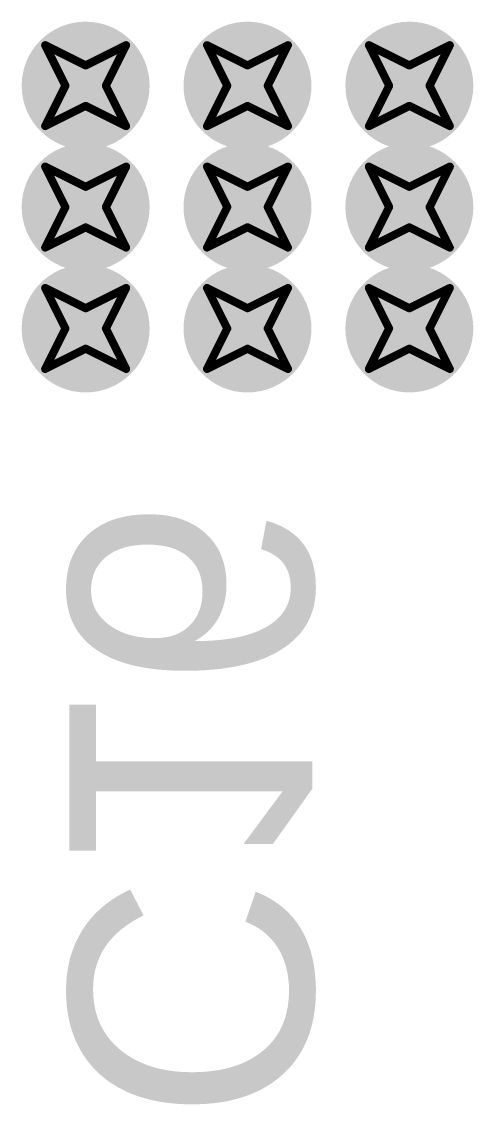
# Model space of a CAD drawing. Header units: inches. Extents: x -11 to 1110, y -7 to 455.
# Drawn here: x 625.02 to 627.86, y 5.04 to 11.83 of the extents above; entities that cross this region are included whole.
import ezdxf

# ---------------------------------------------------------------- set-up
doc = ezdxf.new("R2010")
doc.units = ezdxf.units.IN
for name, color, linetype in [('Bottom Layer', 5, 'Continuous'), ('Bottom Overlay', 54, 'Continuous'), ('Bottom Solder', 6, 'Continuous'), ('Drill Drawing', 1, 'Continuous'), ('Top Layer', 1, 'Continuous'), ('Top Solder', 216, 'Continuous'), ('Via Holes', 16, 'Continuous')]:
    doc.layers.add(name, color=color, linetype=linetype)
doc.styles.add('Arial', font='', dxfattribs={"height": 0.2})
doc.styles.get('Arial').set_extended_font_data('Arial')

msp = doc.modelspace()

# ---------------------------------------------------------------- hatches: boundary and pattern name
at = {"layer": 'Bottom Layer'}
h = msp.add_hatch(color=5, dxfattribs=at)
edge = h.paths.add_edge_path()
edge.add_arc((625.4242, 11.43), 0.3, 0, 360)
h = msp.add_hatch(color=5, dxfattribs=at)
edge = h.paths.add_edge_path()
edge.add_arc((626.4402, 11.43), 0.3, 0, 360)
h = msp.add_hatch(color=5, dxfattribs=at)
edge = h.paths.add_edge_path()
edge.add_arc((627.4562, 11.43), 0.3, 0, 360)
h = msp.add_hatch(color=5, dxfattribs=at)
edge = h.paths.add_edge_path()
edge.add_arc((625.4242, 10.668), 0.3, 0, 360)
h = msp.add_hatch(color=5, dxfattribs=at)
edge = h.paths.add_edge_path()
edge.add_arc((626.4402, 10.668), 0.3, 0, 360)
h = msp.add_hatch(color=5, dxfattribs=at)
edge = h.paths.add_edge_path()
edge.add_arc((627.4562, 10.668), 0.3, 0, 360)
h = msp.add_hatch(color=5, dxfattribs=at)
edge = h.paths.add_edge_path()
edge.add_arc((625.4242, 9.906), 0.3, 0, 360)
h = msp.add_hatch(color=5, dxfattribs=at)
edge = h.paths.add_edge_path()
edge.add_arc((626.4402, 9.906), 0.3, 0, 360)
h = msp.add_hatch(color=5, dxfattribs=at)
edge = h.paths.add_edge_path()
edge.add_arc((627.4562, 9.906), 0.3, 0, 360)
at = {"layer": 'Bottom Solder'}
h = msp.add_hatch(color=6, dxfattribs=at)
edge = h.paths.add_edge_path()
edge.add_arc((625.4242, 11.43), 0.4016, 0, 360)
h = msp.add_hatch(color=6, dxfattribs=at)
edge = h.paths.add_edge_path()
edge.add_arc((626.4402, 11.43), 0.4016, 0, 360)
h = msp.add_hatch(color=6, dxfattribs=at)
edge = h.paths.add_edge_path()
edge.add_arc((627.4562, 11.43), 0.4016, 0, 360)
h = msp.add_hatch(color=6, dxfattribs=at)
edge = h.paths.add_edge_path()
edge.add_arc((625.4242, 10.668), 0.4016, 0, 360)
h = msp.add_hatch(color=6, dxfattribs=at)
edge = h.paths.add_edge_path()
edge.add_arc((626.4402, 10.668), 0.4016, 0, 360)
h = msp.add_hatch(color=6, dxfattribs=at)
edge = h.paths.add_edge_path()
edge.add_arc((627.4562, 10.668), 0.4016, 0, 360)
h = msp.add_hatch(color=6, dxfattribs=at)
edge = h.paths.add_edge_path()
edge.add_arc((625.4242, 9.906), 0.4016, 0, 360)
h = msp.add_hatch(color=6, dxfattribs=at)
edge = h.paths.add_edge_path()
edge.add_arc((626.4402, 9.906), 0.4016, 0, 360)
h = msp.add_hatch(color=6, dxfattribs=at)
edge = h.paths.add_edge_path()
edge.add_arc((627.4562, 9.906), 0.4016, 0, 360)
at = {"layer": 'Top Layer'}
h = msp.add_hatch(color=1, dxfattribs=at)
edge = h.paths.add_edge_path()
edge.add_arc((625.4242, 11.43), 0.3, 0, 360)
h = msp.add_hatch(color=1, dxfattribs=at)
edge = h.paths.add_edge_path()
edge.add_arc((626.4402, 11.43), 0.3, 0, 360)
h = msp.add_hatch(color=1, dxfattribs=at)
edge = h.paths.add_edge_path()
edge.add_arc((627.4562, 11.43), 0.3, 0, 360)
h = msp.add_hatch(color=1, dxfattribs=at)
edge = h.paths.add_edge_path()
edge.add_arc((625.4242, 10.668), 0.3, 0, 360)
h = msp.add_hatch(color=1, dxfattribs=at)
edge = h.paths.add_edge_path()
edge.add_arc((626.4402, 10.668), 0.3, 0, 360)
h = msp.add_hatch(color=1, dxfattribs=at)
edge = h.paths.add_edge_path()
edge.add_arc((627.4562, 10.668), 0.3, 0, 360)
h = msp.add_hatch(color=1, dxfattribs=at)
edge = h.paths.add_edge_path()
edge.add_arc((625.4242, 9.906), 0.3, 0, 360)
h = msp.add_hatch(color=1, dxfattribs=at)
edge = h.paths.add_edge_path()
edge.add_arc((626.4402, 9.906), 0.3, 0, 360)
h = msp.add_hatch(color=1, dxfattribs=at)
edge = h.paths.add_edge_path()
edge.add_arc((627.4562, 9.906), 0.3, 0, 360)
at = {"layer": 'Top Solder'}
h = msp.add_hatch(color=216, dxfattribs=at)
edge = h.paths.add_edge_path()
edge.add_arc((625.4242, 11.43), 0.4016, 0, 360)
h = msp.add_hatch(color=216, dxfattribs=at)
edge = h.paths.add_edge_path()
edge.add_arc((626.4402, 11.43), 0.4016, 0, 360)
h = msp.add_hatch(color=216, dxfattribs=at)
edge = h.paths.add_edge_path()
edge.add_arc((627.4562, 11.43), 0.4016, 0, 360)
h = msp.add_hatch(color=216, dxfattribs=at)
edge = h.paths.add_edge_path()
edge.add_arc((625.4242, 10.668), 0.4016, 0, 360)
h = msp.add_hatch(color=216, dxfattribs=at)
edge = h.paths.add_edge_path()
edge.add_arc((626.4402, 10.668), 0.4016, 0, 360)
h = msp.add_hatch(color=216, dxfattribs=at)
edge = h.paths.add_edge_path()
edge.add_arc((627.4562, 10.668), 0.4016, 0, 360)
h = msp.add_hatch(color=216, dxfattribs=at)
edge = h.paths.add_edge_path()
edge.add_arc((625.4242, 9.906), 0.4016, 0, 360)
h = msp.add_hatch(color=216, dxfattribs=at)
edge = h.paths.add_edge_path()
edge.add_arc((626.4402, 9.906), 0.4016, 0, 360)
h = msp.add_hatch(color=216, dxfattribs=at)
edge = h.paths.add_edge_path()
edge.add_arc((627.4562, 9.906), 0.4016, 0, 360)
at = {"layer": 'Via Holes'}
h = msp.add_hatch(color=7, dxfattribs=at)
edge = h.paths.add_edge_path()
edge.add_arc((625.4242, 11.43), 0.15, 0, 360)
h = msp.add_hatch(color=7, dxfattribs=at)
edge = h.paths.add_edge_path()
edge.add_arc((626.4402, 11.43), 0.15, 0, 360)
h = msp.add_hatch(color=7, dxfattribs=at)
edge = h.paths.add_edge_path()
edge.add_arc((627.4562, 11.43), 0.15, 0, 360)
h = msp.add_hatch(color=7, dxfattribs=at)
edge = h.paths.add_edge_path()
edge.add_arc((625.4242, 10.668), 0.15, 0, 360)
h = msp.add_hatch(color=7, dxfattribs=at)
edge = h.paths.add_edge_path()
edge.add_arc((626.4402, 10.668), 0.15, 0, 360)
h = msp.add_hatch(color=7, dxfattribs=at)
edge = h.paths.add_edge_path()
edge.add_arc((627.4562, 10.668), 0.15, 0, 360)
h = msp.add_hatch(color=7, dxfattribs=at)
edge = h.paths.add_edge_path()
edge.add_arc((625.4242, 9.906), 0.15, 0, 360)
h = msp.add_hatch(color=7, dxfattribs=at)
edge = h.paths.add_edge_path()
edge.add_arc((626.4402, 9.906), 0.15, 0, 360)
h = msp.add_hatch(color=7, dxfattribs=at)
edge = h.paths.add_edge_path()
edge.add_arc((627.4562, 9.906), 0.15, 0, 360)

# ---------------------------------------------------------------- linework, layer by layer
at = {"layer": 'Drill Drawing'}
for points in [[(625.1702, 11.684, 0.0508, 0.0508, 0), (625.4242, 11.557, 0.0508, 0.0508, 0)], [(625.1702, 11.684, 0.0508, 0.0508, 0), (625.2972, 11.43, 0.0508, 0.0508, 0)], [(625.4242, 11.557, 0.0508, 0.0508, 0), (625.6782, 11.684, 0.0508, 0.0508, 0)], [(625.5512, 11.43, 0.0508, 0.0508, 0), (625.6782, 11.684, 0.0508, 0.0508, 0)], [(626.1862, 11.684, 0.0508, 0.0508, 0), (626.4402, 11.557, 0.0508, 0.0508, 0)], [(626.1862, 11.684, 0.0508, 0.0508, 0), (626.3132, 11.43, 0.0508, 0.0508, 0)], [(626.4402, 11.557, 0.0508, 0.0508, 0), (626.6942, 11.684, 0.0508, 0.0508, 0)], [(626.5672, 11.43, 0.0508, 0.0508, 0), (626.6942, 11.684, 0.0508, 0.0508, 0)], [(627.2022, 11.684, 0.0508, 0.0508, 0), (627.4562, 11.557, 0.0508, 0.0508, 0)], [(627.2022, 11.684, 0.0508, 0.0508, 0), (627.3292, 11.43, 0.0508, 0.0508, 0)], [(627.4562, 11.557, 0.0508, 0.0508, 0), (627.7102, 11.684, 0.0508, 0.0508, 0)], [(627.5832, 11.43, 0.0508, 0.0508, 0), (627.7102, 11.684, 0.0508, 0.0508, 0)], [(625.1702, 11.176, 0.0508, 0.0508, 0), (625.2972, 11.43, 0.0508, 0.0508, 0)], [(625.5512, 11.43, 0.0508, 0.0508, 0), (625.6782, 11.176, 0.0508, 0.0508, 0)], [(626.1862, 11.176, 0.0508, 0.0508, 0), (626.3132, 11.43, 0.0508, 0.0508, 0)], [(626.5672, 11.43, 0.0508, 0.0508, 0), (626.6942, 11.176, 0.0508, 0.0508, 0)], [(627.2022, 11.176, 0.0508, 0.0508, 0), (627.3292, 11.43, 0.0508, 0.0508, 0)], [(627.5832, 11.43, 0.0508, 0.0508, 0), (627.7102, 11.176, 0.0508, 0.0508, 0)], [(625.1702, 11.176, 0.0508, 0.0508, 0), (625.4242, 11.303, 0.0508, 0.0508, 0)], [(625.4242, 11.303, 0.0508, 0.0508, 0), (625.6782, 11.176, 0.0508, 0.0508, 0)], [(626.1862, 11.176, 0.0508, 0.0508, 0), (626.4402, 11.303, 0.0508, 0.0508, 0)], [(626.4402, 11.303, 0.0508, 0.0508, 0), (626.6942, 11.176, 0.0508, 0.0508, 0)], [(627.2022, 11.176, 0.0508, 0.0508, 0), (627.4562, 11.303, 0.0508, 0.0508, 0)], [(627.4562, 11.303, 0.0508, 0.0508, 0), (627.7102, 11.176, 0.0508, 0.0508, 0)], [(625.1702, 10.922, 0.0508, 0.0508, 0), (625.4242, 10.795, 0.0508, 0.0508, 0)], [(625.1702, 10.922, 0.0508, 0.0508, 0), (625.2972, 10.668, 0.0508, 0.0508, 0)], [(625.4242, 10.795, 0.0508, 0.0508, 0), (625.6782, 10.922, 0.0508, 0.0508, 0)], [(625.5512, 10.668, 0.0508, 0.0508, 0), (625.6782, 10.922, 0.0508, 0.0508, 0)], [(626.1862, 10.922, 0.0508, 0.0508, 0), (626.4402, 10.795, 0.0508, 0.0508, 0)], [(626.1862, 10.922, 0.0508, 0.0508, 0), (626.3132, 10.668, 0.0508, 0.0508, 0)], [(626.4402, 10.795, 0.0508, 0.0508, 0), (626.6942, 10.922, 0.0508, 0.0508, 0)], [(626.5672, 10.668, 0.0508, 0.0508, 0), (626.6942, 10.922, 0.0508, 0.0508, 0)], [(627.2022, 10.922, 0.0508, 0.0508, 0), (627.4562, 10.795, 0.0508, 0.0508, 0)], [(627.2022, 10.922, 0.0508, 0.0508, 0), (627.3292, 10.668, 0.0508, 0.0508, 0)], [(627.4562, 10.795, 0.0508, 0.0508, 0), (627.7102, 10.922, 0.0508, 0.0508, 0)], [(627.5832, 10.668, 0.0508, 0.0508, 0), (627.7102, 10.922, 0.0508, 0.0508, 0)], [(625.1702, 10.414, 0.0508, 0.0508, 0), (625.2972, 10.668, 0.0508, 0.0508, 0)], [(625.5512, 10.668, 0.0508, 0.0508, 0), (625.6782, 10.414, 0.0508, 0.0508, 0)], [(626.1862, 10.414, 0.0508, 0.0508, 0), (626.3132, 10.668, 0.0508, 0.0508, 0)], [(626.5672, 10.668, 0.0508, 0.0508, 0), (626.6942, 10.414, 0.0508, 0.0508, 0)], [(627.2022, 10.414, 0.0508, 0.0508, 0), (627.3292, 10.668, 0.0508, 0.0508, 0)], [(627.5832, 10.668, 0.0508, 0.0508, 0), (627.7102, 10.414, 0.0508, 0.0508, 0)], [(625.1702, 10.414, 0.0508, 0.0508, 0), (625.4242, 10.541, 0.0508, 0.0508, 0)], [(625.4242, 10.541, 0.0508, 0.0508, 0), (625.6782, 10.414, 0.0508, 0.0508, 0)], [(626.1862, 10.414, 0.0508, 0.0508, 0), (626.4402, 10.541, 0.0508, 0.0508, 0)], [(626.4402, 10.541, 0.0508, 0.0508, 0), (626.6942, 10.414, 0.0508, 0.0508, 0)], [(627.2022, 10.414, 0.0508, 0.0508, 0), (627.4562, 10.541, 0.0508, 0.0508, 0)], [(627.4562, 10.541, 0.0508, 0.0508, 0), (627.7102, 10.414, 0.0508, 0.0508, 0)], [(625.1702, 10.16, 0.0508, 0.0508, 0), (625.4242, 10.033, 0.0508, 0.0508, 0)], [(625.1702, 10.16, 0.0508, 0.0508, 0), (625.2972, 9.906, 0.0508, 0.0508, 0)], [(625.4242, 10.033, 0.0508, 0.0508, 0), (625.6782, 10.16, 0.0508, 0.0508, 0)], [(625.5512, 9.906, 0.0508, 0.0508, 0), (625.6782, 10.16, 0.0508, 0.0508, 0)], [(626.1862, 10.16, 0.0508, 0.0508, 0), (626.4402, 10.033, 0.0508, 0.0508, 0)], [(626.1862, 10.16, 0.0508, 0.0508, 0), (626.3132, 9.906, 0.0508, 0.0508, 0)], [(626.4402, 10.033, 0.0508, 0.0508, 0), (626.6942, 10.16, 0.0508, 0.0508, 0)], [(626.5672, 9.906, 0.0508, 0.0508, 0), (626.6942, 10.16, 0.0508, 0.0508, 0)], [(627.2022, 10.16, 0.0508, 0.0508, 0), (627.4562, 10.033, 0.0508, 0.0508, 0)], [(627.2022, 10.16, 0.0508, 0.0508, 0), (627.3292, 9.906, 0.0508, 0.0508, 0)], [(627.4562, 10.033, 0.0508, 0.0508, 0), (627.7102, 10.16, 0.0508, 0.0508, 0)], [(627.5832, 9.906, 0.0508, 0.0508, 0), (627.7102, 10.16, 0.0508, 0.0508, 0)], [(625.1702, 9.652, 0.0508, 0.0508, 0), (625.2972, 9.906, 0.0508, 0.0508, 0)], [(625.5512, 9.906, 0.0508, 0.0508, 0), (625.6782, 9.652, 0.0508, 0.0508, 0)], [(626.1862, 9.652, 0.0508, 0.0508, 0), (626.3132, 9.906, 0.0508, 0.0508, 0)], [(626.5672, 9.906, 0.0508, 0.0508, 0), (626.6942, 9.652, 0.0508, 0.0508, 0)], [(627.2022, 9.652, 0.0508, 0.0508, 0), (627.3292, 9.906, 0.0508, 0.0508, 0)], [(627.5832, 9.906, 0.0508, 0.0508, 0), (627.7102, 9.652, 0.0508, 0.0508, 0)], [(625.1702, 9.652, 0.0508, 0.0508, 0), (625.4242, 9.779, 0.0508, 0.0508, 0)], [(625.4242, 9.779, 0.0508, 0.0508, 0), (625.6782, 9.652, 0.0508, 0.0508, 0)], [(626.1862, 9.652, 0.0508, 0.0508, 0), (626.4402, 9.779, 0.0508, 0.0508, 0)], [(626.4402, 9.779, 0.0508, 0.0508, 0), (626.6942, 9.652, 0.0508, 0.0508, 0)], [(627.2022, 9.652, 0.0508, 0.0508, 0), (627.4562, 9.779, 0.0508, 0.0508, 0)], [(627.4562, 9.779, 0.0508, 0.0508, 0), (627.7102, 9.652, 0.0508, 0.0508, 0)]]:
    msp.add_lwpolyline(points, format="xyseb", dxfattribs=at)
for points in [[(625.1575, 11.684, 0.0254, 0.0254, 1), (625.1829, 11.684, 0.0254, 0.0254, 1)], [(625.1575, 11.684, 0.0254, 0.0254, 1), (625.1829, 11.684, 0.0254, 0.0254, 1)], [(625.6655, 11.684, 0.0254, 0.0254, 1), (625.6909, 11.684, 0.0254, 0.0254, 1)], [(625.6655, 11.684, 0.0254, 0.0254, 1), (625.6909, 11.684, 0.0254, 0.0254, 1)], [(626.1735, 11.684, 0.0254, 0.0254, 1), (626.1989, 11.684, 0.0254, 0.0254, 1)], [(626.1735, 11.684, 0.0254, 0.0254, 1), (626.1989, 11.684, 0.0254, 0.0254, 1)], [(626.6815, 11.684, 0.0254, 0.0254, 1), (626.7069, 11.684, 0.0254, 0.0254, 1)], [(626.6815, 11.684, 0.0254, 0.0254, 1), (626.7069, 11.684, 0.0254, 0.0254, 1)], [(627.1895, 11.684, 0.0254, 0.0254, 1), (627.2149, 11.684, 0.0254, 0.0254, 1)], [(627.1895, 11.684, 0.0254, 0.0254, 1), (627.2149, 11.684, 0.0254, 0.0254, 1)], [(627.6975, 11.684, 0.0254, 0.0254, 1), (627.7229, 11.684, 0.0254, 0.0254, 1)], [(627.6975, 11.684, 0.0254, 0.0254, 1), (627.7229, 11.684, 0.0254, 0.0254, 1)], [(625.4115, 11.557, 0.0254, 0.0254, 1), (625.4369, 11.557, 0.0254, 0.0254, 1)], [(625.4115, 11.557, 0.0254, 0.0254, 1), (625.4369, 11.557, 0.0254, 0.0254, 1)], [(626.4275, 11.557, 0.0254, 0.0254, 1), (626.4529, 11.557, 0.0254, 0.0254, 1)], [(626.4275, 11.557, 0.0254, 0.0254, 1), (626.4529, 11.557, 0.0254, 0.0254, 1)], [(627.4435, 11.557, 0.0254, 0.0254, 1), (627.4689, 11.557, 0.0254, 0.0254, 1)], [(627.4435, 11.557, 0.0254, 0.0254, 1), (627.4689, 11.557, 0.0254, 0.0254, 1)], [(625.2845, 11.43, 0.0254, 0.0254, 1), (625.3099, 11.43, 0.0254, 0.0254, 1)], [(625.2845, 11.43, 0.0254, 0.0254, 1), (625.3099, 11.43, 0.0254, 0.0254, 1)], [(625.5385, 11.43, 0.0254, 0.0254, 1), (625.5639, 11.43, 0.0254, 0.0254, 1)], [(625.5385, 11.43, 0.0254, 0.0254, 1), (625.5639, 11.43, 0.0254, 0.0254, 1)], [(626.3005, 11.43, 0.0254, 0.0254, 1), (626.3259, 11.43, 0.0254, 0.0254, 1)], [(626.3005, 11.43, 0.0254, 0.0254, 1), (626.3259, 11.43, 0.0254, 0.0254, 1)], [(626.5545, 11.43, 0.0254, 0.0254, 1), (626.5799, 11.43, 0.0254, 0.0254, 1)], [(626.5545, 11.43, 0.0254, 0.0254, 1), (626.5799, 11.43, 0.0254, 0.0254, 1)], [(627.3165, 11.43, 0.0254, 0.0254, 1), (627.3419, 11.43, 0.0254, 0.0254, 1)], [(627.3165, 11.43, 0.0254, 0.0254, 1), (627.3419, 11.43, 0.0254, 0.0254, 1)], [(627.5705, 11.43, 0.0254, 0.0254, 1), (627.5959, 11.43, 0.0254, 0.0254, 1)], [(627.5705, 11.43, 0.0254, 0.0254, 1), (627.5959, 11.43, 0.0254, 0.0254, 1)], [(625.4115, 11.303, 0.0254, 0.0254, 1), (625.4369, 11.303, 0.0254, 0.0254, 1)], [(625.4115, 11.303, 0.0254, 0.0254, 1), (625.4369, 11.303, 0.0254, 0.0254, 1)], [(626.4275, 11.303, 0.0254, 0.0254, 1), (626.4529, 11.303, 0.0254, 0.0254, 1)], [(626.4275, 11.303, 0.0254, 0.0254, 1), (626.4529, 11.303, 0.0254, 0.0254, 1)], [(627.4435, 11.303, 0.0254, 0.0254, 1), (627.4689, 11.303, 0.0254, 0.0254, 1)], [(627.4435, 11.303, 0.0254, 0.0254, 1), (627.4689, 11.303, 0.0254, 0.0254, 1)], [(625.1575, 11.176, 0.0254, 0.0254, 1), (625.1829, 11.176, 0.0254, 0.0254, 1)], [(625.1575, 11.176, 0.0254, 0.0254, 1), (625.1829, 11.176, 0.0254, 0.0254, 1)], [(625.6655, 11.176, 0.0254, 0.0254, 1), (625.6909, 11.176, 0.0254, 0.0254, 1)], [(625.6655, 11.176, 0.0254, 0.0254, 1), (625.6909, 11.176, 0.0254, 0.0254, 1)], [(626.1735, 11.176, 0.0254, 0.0254, 1), (626.1989, 11.176, 0.0254, 0.0254, 1)], [(626.1735, 11.176, 0.0254, 0.0254, 1), (626.1989, 11.176, 0.0254, 0.0254, 1)], [(626.6815, 11.176, 0.0254, 0.0254, 1), (626.7069, 11.176, 0.0254, 0.0254, 1)], [(626.6815, 11.176, 0.0254, 0.0254, 1), (626.7069, 11.176, 0.0254, 0.0254, 1)], [(627.1895, 11.176, 0.0254, 0.0254, 1), (627.2149, 11.176, 0.0254, 0.0254, 1)], [(627.1895, 11.176, 0.0254, 0.0254, 1), (627.2149, 11.176, 0.0254, 0.0254, 1)], [(627.6975, 11.176, 0.0254, 0.0254, 1), (627.7229, 11.176, 0.0254, 0.0254, 1)], [(627.6975, 11.176, 0.0254, 0.0254, 1), (627.7229, 11.176, 0.0254, 0.0254, 1)], [(625.1575, 10.922, 0.0254, 0.0254, 1), (625.1829, 10.922, 0.0254, 0.0254, 1)], [(625.1575, 10.922, 0.0254, 0.0254, 1), (625.1829, 10.922, 0.0254, 0.0254, 1)], [(625.6655, 10.922, 0.0254, 0.0254, 1), (625.6909, 10.922, 0.0254, 0.0254, 1)], [(625.6655, 10.922, 0.0254, 0.0254, 1), (625.6909, 10.922, 0.0254, 0.0254, 1)], [(626.1735, 10.922, 0.0254, 0.0254, 1), (626.1989, 10.922, 0.0254, 0.0254, 1)], [(626.1735, 10.922, 0.0254, 0.0254, 1), (626.1989, 10.922, 0.0254, 0.0254, 1)], [(626.6815, 10.922, 0.0254, 0.0254, 1), (626.7069, 10.922, 0.0254, 0.0254, 1)], [(626.6815, 10.922, 0.0254, 0.0254, 1), (626.7069, 10.922, 0.0254, 0.0254, 1)], [(627.1895, 10.922, 0.0254, 0.0254, 1), (627.2149, 10.922, 0.0254, 0.0254, 1)], [(627.1895, 10.922, 0.0254, 0.0254, 1), (627.2149, 10.922, 0.0254, 0.0254, 1)], [(627.6975, 10.922, 0.0254, 0.0254, 1), (627.7229, 10.922, 0.0254, 0.0254, 1)], [(627.6975, 10.922, 0.0254, 0.0254, 1), (627.7229, 10.922, 0.0254, 0.0254, 1)], [(625.4115, 10.795, 0.0254, 0.0254, 1), (625.4369, 10.795, 0.0254, 0.0254, 1)], [(625.4115, 10.795, 0.0254, 0.0254, 1), (625.4369, 10.795, 0.0254, 0.0254, 1)], [(626.4275, 10.795, 0.0254, 0.0254, 1), (626.4529, 10.795, 0.0254, 0.0254, 1)], [(626.4275, 10.795, 0.0254, 0.0254, 1), (626.4529, 10.795, 0.0254, 0.0254, 1)], [(627.4435, 10.795, 0.0254, 0.0254, 1), (627.4689, 10.795, 0.0254, 0.0254, 1)], [(627.4435, 10.795, 0.0254, 0.0254, 1), (627.4689, 10.795, 0.0254, 0.0254, 1)], [(625.2845, 10.668, 0.0254, 0.0254, 1), (625.3099, 10.668, 0.0254, 0.0254, 1)], [(625.2845, 10.668, 0.0254, 0.0254, 1), (625.3099, 10.668, 0.0254, 0.0254, 1)], [(625.5385, 10.668, 0.0254, 0.0254, 1), (625.5639, 10.668, 0.0254, 0.0254, 1)], [(625.5385, 10.668, 0.0254, 0.0254, 1), (625.5639, 10.668, 0.0254, 0.0254, 1)], [(626.3005, 10.668, 0.0254, 0.0254, 1), (626.3259, 10.668, 0.0254, 0.0254, 1)], [(626.3005, 10.668, 0.0254, 0.0254, 1), (626.3259, 10.668, 0.0254, 0.0254, 1)], [(626.5545, 10.668, 0.0254, 0.0254, 1), (626.5799, 10.668, 0.0254, 0.0254, 1)], [(626.5545, 10.668, 0.0254, 0.0254, 1), (626.5799, 10.668, 0.0254, 0.0254, 1)], [(627.3165, 10.668, 0.0254, 0.0254, 1), (627.3419, 10.668, 0.0254, 0.0254, 1)], [(627.3165, 10.668, 0.0254, 0.0254, 1), (627.3419, 10.668, 0.0254, 0.0254, 1)], [(627.5705, 10.668, 0.0254, 0.0254, 1), (627.5959, 10.668, 0.0254, 0.0254, 1)], [(627.5705, 10.668, 0.0254, 0.0254, 1), (627.5959, 10.668, 0.0254, 0.0254, 1)], [(625.4115, 10.541, 0.0254, 0.0254, 1), (625.4369, 10.541, 0.0254, 0.0254, 1)], [(625.4115, 10.541, 0.0254, 0.0254, 1), (625.4369, 10.541, 0.0254, 0.0254, 1)], [(626.4275, 10.541, 0.0254, 0.0254, 1), (626.4529, 10.541, 0.0254, 0.0254, 1)], [(626.4275, 10.541, 0.0254, 0.0254, 1), (626.4529, 10.541, 0.0254, 0.0254, 1)], [(627.4435, 10.541, 0.0254, 0.0254, 1), (627.4689, 10.541, 0.0254, 0.0254, 1)], [(627.4435, 10.541, 0.0254, 0.0254, 1), (627.4689, 10.541, 0.0254, 0.0254, 1)], [(625.1575, 10.414, 0.0254, 0.0254, 1), (625.1829, 10.414, 0.0254, 0.0254, 1)], [(625.1575, 10.414, 0.0254, 0.0254, 1), (625.1829, 10.414, 0.0254, 0.0254, 1)], [(625.6655, 10.414, 0.0254, 0.0254, 1), (625.6909, 10.414, 0.0254, 0.0254, 1)], [(625.6655, 10.414, 0.0254, 0.0254, 1), (625.6909, 10.414, 0.0254, 0.0254, 1)], [(626.1735, 10.414, 0.0254, 0.0254, 1), (626.1989, 10.414, 0.0254, 0.0254, 1)], [(626.1735, 10.414, 0.0254, 0.0254, 1), (626.1989, 10.414, 0.0254, 0.0254, 1)], [(626.6815, 10.414, 0.0254, 0.0254, 1), (626.7069, 10.414, 0.0254, 0.0254, 1)], [(626.6815, 10.414, 0.0254, 0.0254, 1), (626.7069, 10.414, 0.0254, 0.0254, 1)], [(627.1895, 10.414, 0.0254, 0.0254, 1), (627.2149, 10.414, 0.0254, 0.0254, 1)], [(627.1895, 10.414, 0.0254, 0.0254, 1), (627.2149, 10.414, 0.0254, 0.0254, 1)], [(627.6975, 10.414, 0.0254, 0.0254, 1), (627.7229, 10.414, 0.0254, 0.0254, 1)], [(627.6975, 10.414, 0.0254, 0.0254, 1), (627.7229, 10.414, 0.0254, 0.0254, 1)], [(625.1575, 10.16, 0.0254, 0.0254, 1), (625.1829, 10.16, 0.0254, 0.0254, 1)], [(625.1575, 10.16, 0.0254, 0.0254, 1), (625.1829, 10.16, 0.0254, 0.0254, 1)], [(625.6655, 10.16, 0.0254, 0.0254, 1), (625.6909, 10.16, 0.0254, 0.0254, 1)], [(625.6655, 10.16, 0.0254, 0.0254, 1), (625.6909, 10.16, 0.0254, 0.0254, 1)], [(626.1735, 10.16, 0.0254, 0.0254, 1), (626.1989, 10.16, 0.0254, 0.0254, 1)], [(626.1735, 10.16, 0.0254, 0.0254, 1), (626.1989, 10.16, 0.0254, 0.0254, 1)], [(626.6815, 10.16, 0.0254, 0.0254, 1), (626.7069, 10.16, 0.0254, 0.0254, 1)], [(626.6815, 10.16, 0.0254, 0.0254, 1), (626.7069, 10.16, 0.0254, 0.0254, 1)], [(627.1895, 10.16, 0.0254, 0.0254, 1), (627.2149, 10.16, 0.0254, 0.0254, 1)], [(627.1895, 10.16, 0.0254, 0.0254, 1), (627.2149, 10.16, 0.0254, 0.0254, 1)], [(627.6975, 10.16, 0.0254, 0.0254, 1), (627.7229, 10.16, 0.0254, 0.0254, 1)], [(627.6975, 10.16, 0.0254, 0.0254, 1), (627.7229, 10.16, 0.0254, 0.0254, 1)], [(625.4115, 10.033, 0.0254, 0.0254, 1), (625.4369, 10.033, 0.0254, 0.0254, 1)], [(625.4115, 10.033, 0.0254, 0.0254, 1), (625.4369, 10.033, 0.0254, 0.0254, 1)], [(626.4275, 10.033, 0.0254, 0.0254, 1), (626.4529, 10.033, 0.0254, 0.0254, 1)], [(626.4275, 10.033, 0.0254, 0.0254, 1), (626.4529, 10.033, 0.0254, 0.0254, 1)], [(627.4435, 10.033, 0.0254, 0.0254, 1), (627.4689, 10.033, 0.0254, 0.0254, 1)], [(627.4435, 10.033, 0.0254, 0.0254, 1), (627.4689, 10.033, 0.0254, 0.0254, 1)], [(625.2845, 9.906, 0.0254, 0.0254, 1), (625.3099, 9.906, 0.0254, 0.0254, 1)], [(625.2845, 9.906, 0.0254, 0.0254, 1), (625.3099, 9.906, 0.0254, 0.0254, 1)], [(625.5385, 9.906, 0.0254, 0.0254, 1), (625.5639, 9.906, 0.0254, 0.0254, 1)], [(625.5385, 9.906, 0.0254, 0.0254, 1), (625.5639, 9.906, 0.0254, 0.0254, 1)], [(626.3005, 9.906, 0.0254, 0.0254, 1), (626.3259, 9.906, 0.0254, 0.0254, 1)], [(626.3005, 9.906, 0.0254, 0.0254, 1), (626.3259, 9.906, 0.0254, 0.0254, 1)], [(626.5545, 9.906, 0.0254, 0.0254, 1), (626.5799, 9.906, 0.0254, 0.0254, 1)], [(626.5545, 9.906, 0.0254, 0.0254, 1), (626.5799, 9.906, 0.0254, 0.0254, 1)], [(627.3165, 9.906, 0.0254, 0.0254, 1), (627.3419, 9.906, 0.0254, 0.0254, 1)], [(627.3165, 9.906, 0.0254, 0.0254, 1), (627.3419, 9.906, 0.0254, 0.0254, 1)], [(627.5705, 9.906, 0.0254, 0.0254, 1), (627.5959, 9.906, 0.0254, 0.0254, 1)], [(627.5705, 9.906, 0.0254, 0.0254, 1), (627.5959, 9.906, 0.0254, 0.0254, 1)], [(625.4115, 9.779, 0.0254, 0.0254, 1), (625.4369, 9.779, 0.0254, 0.0254, 1)], [(625.4115, 9.779, 0.0254, 0.0254, 1), (625.4369, 9.779, 0.0254, 0.0254, 1)], [(626.4275, 9.779, 0.0254, 0.0254, 1), (626.4529, 9.779, 0.0254, 0.0254, 1)], [(626.4275, 9.779, 0.0254, 0.0254, 1), (626.4529, 9.779, 0.0254, 0.0254, 1)], [(627.4435, 9.779, 0.0254, 0.0254, 1), (627.4689, 9.779, 0.0254, 0.0254, 1)], [(627.4435, 9.779, 0.0254, 0.0254, 1), (627.4689, 9.779, 0.0254, 0.0254, 1)], [(625.1575, 9.652, 0.0254, 0.0254, 1), (625.1829, 9.652, 0.0254, 0.0254, 1)], [(625.1575, 9.652, 0.0254, 0.0254, 1), (625.1829, 9.652, 0.0254, 0.0254, 1)], [(625.6655, 9.652, 0.0254, 0.0254, 1), (625.6909, 9.652, 0.0254, 0.0254, 1)], [(625.6655, 9.652, 0.0254, 0.0254, 1), (625.6909, 9.652, 0.0254, 0.0254, 1)], [(626.1735, 9.652, 0.0254, 0.0254, 1), (626.1989, 9.652, 0.0254, 0.0254, 1)], [(626.1735, 9.652, 0.0254, 0.0254, 1), (626.1989, 9.652, 0.0254, 0.0254, 1)], [(626.6815, 9.652, 0.0254, 0.0254, 1), (626.7069, 9.652, 0.0254, 0.0254, 1)], [(626.6815, 9.652, 0.0254, 0.0254, 1), (626.7069, 9.652, 0.0254, 0.0254, 1)], [(627.1895, 9.652, 0.0254, 0.0254, 1), (627.2149, 9.652, 0.0254, 0.0254, 1)], [(627.1895, 9.652, 0.0254, 0.0254, 1), (627.2149, 9.652, 0.0254, 0.0254, 1)], [(627.6975, 9.652, 0.0254, 0.0254, 1), (627.7229, 9.652, 0.0254, 0.0254, 1)], [(627.6975, 9.652, 0.0254, 0.0254, 1), (627.7229, 9.652, 0.0254, 0.0254, 1)]]:
    msp.add_lwpolyline(points, format="xyseb", close=True, dxfattribs=at)

# ---------------------------------------------------------------- texts
at = {"layer": 'Bottom Overlay', "style": 'Arial', "text_generation_flag": 2}
msp.add_text('C16', height=1.524, rotation=270, dxfattribs=at).set_placement((625.3228, 4.9282))

doc.saveas('drawing.dxf')
